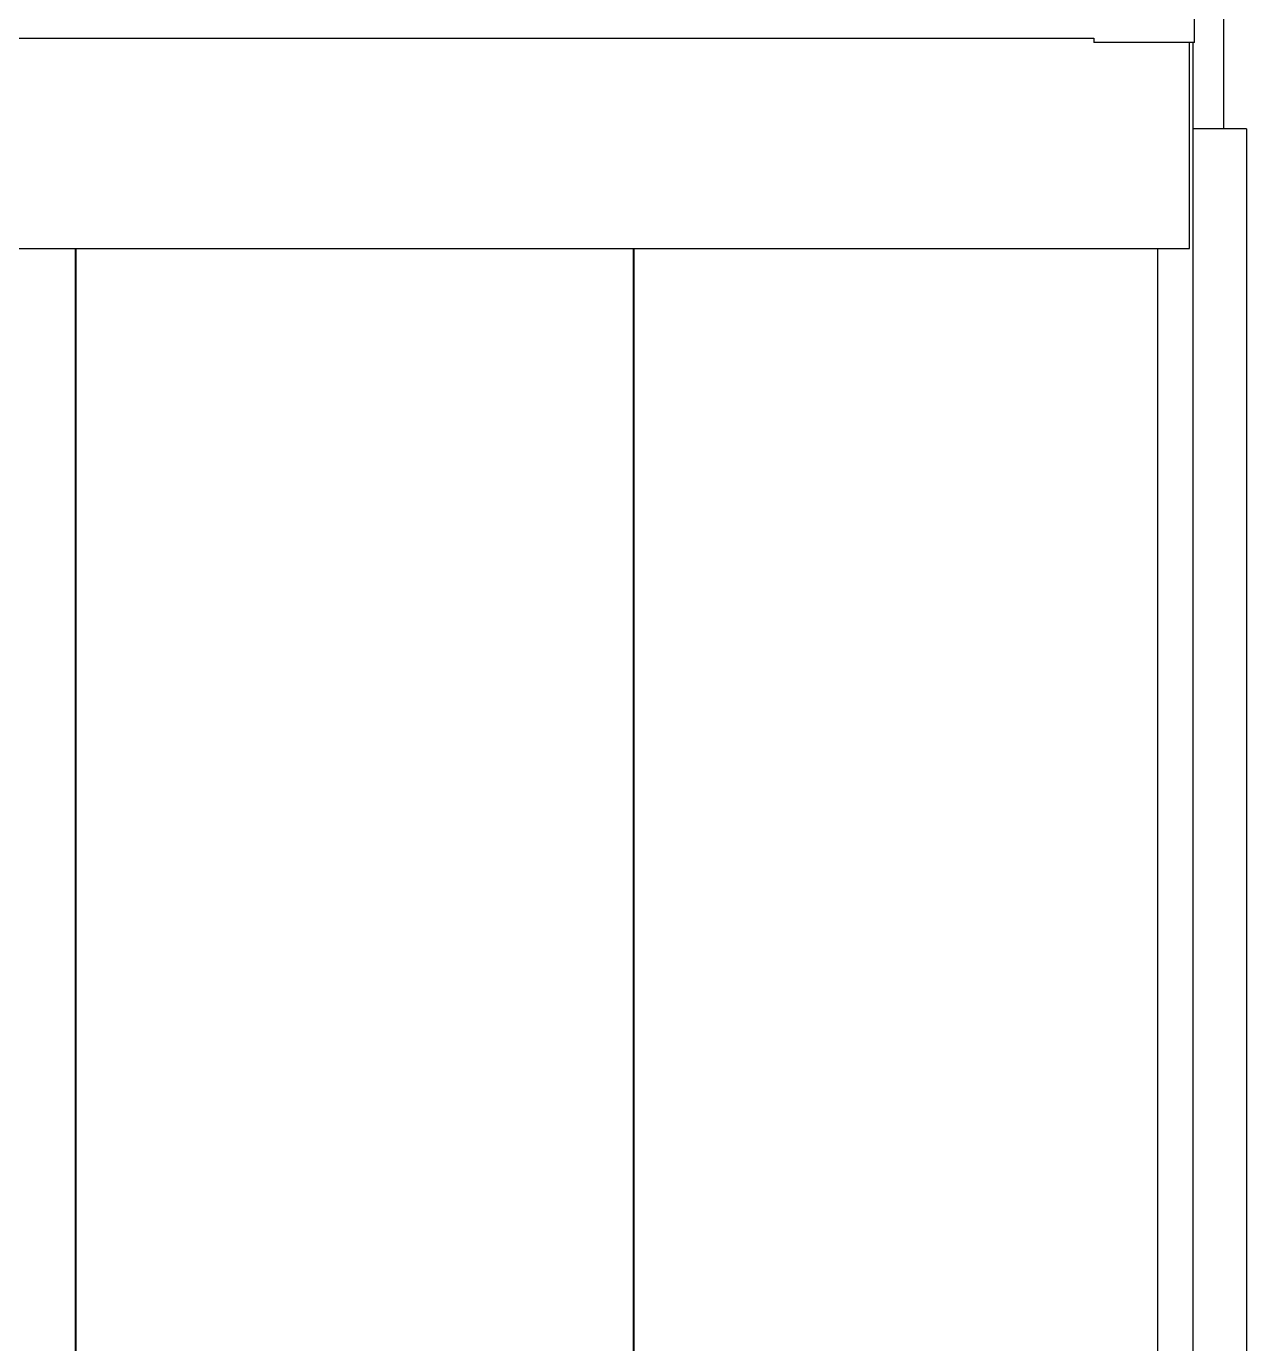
# Model space of a CAD drawing. Header units: millimetres. Extents: x 16200 to 32328, y 19251 to 29476.
# Drawn here: x 16570.6 to 16622.1, y 19538.2 to 19593.9 of the extents above; entities that cross this region are included whole.
import ezdxf

# ---------------------------------------------------------------- set-up
doc = ezdxf.new("R2010")
doc.units = ezdxf.units.MM
doc.header["$LTSCALE"] = 5
doc.layers.add('COIL-CONTROL', color=2, linetype='Continuous')
doc.layers.add('UNIT', color=6, linetype='Continuous')

msp = doc.modelspace()

# ---------------------------------------------------------------- linework, layer by layer
at = {"layer": 'COIL-CONTROL'}
for q in [(16619.8809, 19589.5484), (16622.1426, 19519.5437)]:
    msp.add_line((16622.1426, 19589.5484), q, dxfattribs=at)
at = {"layer": 'UNIT'}
for p, q in [((16619.9344, 19593.1954), (16619.9344, 19594.3721)), ((16621.1703, 19594.3721), (16621.1703, 19589.5484)), ((16529.6844, 19593.3829), (16615.6844, 19593.3829)), ((16615.6844, 19593.3829), (16615.6844, 19593.1954)), ((16619.9344, 19593.1954), (16615.6844, 19593.1954)), ((16619.7312, 19584.4836), (16619.7312, 19593.1954)), ((16619.8809, 19518.8224), (16619.8809, 19593.1954)), ((16525.5594, 19584.4836), (16619.7312, 19584.4836)), ((16572.6291, 19584.4836), (16572.6291, 19520.9759)), ((16572.6684, 19520.9759), (16572.6684, 19584.4836)), ((16596.2117, 19584.4836), (16596.2117, 19520.9759)), ((16596.2511, 19520.9759), (16596.2511, 19584.4836)), ((16618.3809, 19584.4836), (16618.3809, 19518.8224))]:
    msp.add_line(p, q, dxfattribs=at)

doc.saveas('drawing.dxf')
